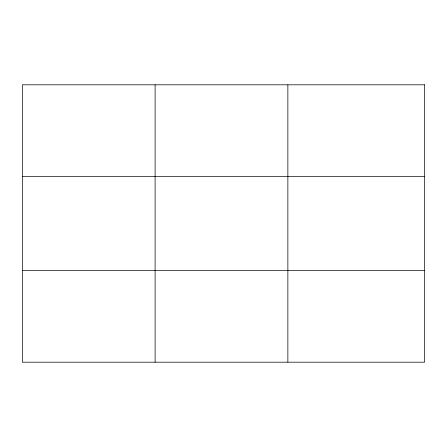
<?xml version="1.0" encoding="UTF-8"?>
<svg xmlns="http://www.w3.org/2000/svg" width="447" height="447" viewBox="0 0 447 447"><rect width="100%" height="100%" fill="white"/><g stroke="black" fill="none" stroke-linecap="round" stroke-linejoin="round"><path stroke-width="0.67" d="M155.109 84.813L155.109 362.187M287.868 84.813L287.868 362.187M22.35 176.347L424.65 176.347M22.35 270.653L424.65 270.653M424.65 84.813L424.65 362.187L22.35 362.187L22.35 84.813L424.65 84.813"/></g></svg>
